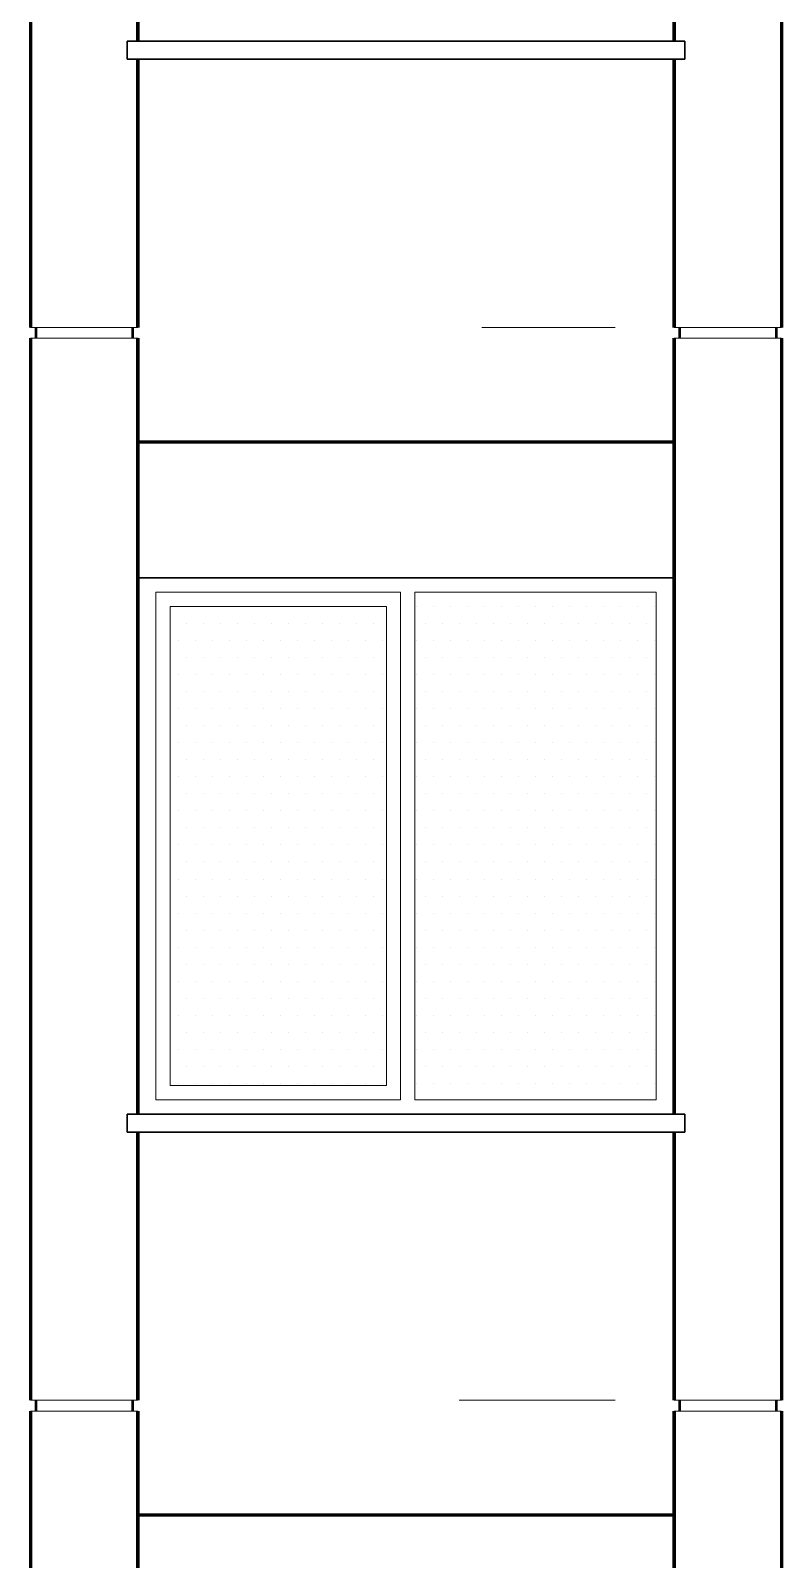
# Model space of a CAD drawing. Header units: millimetres. Extents: x 2016.56 to 2021.8, y 13721.83 to 13722.48.
# Drawn here: x 2020.6976 to 2020.7396, y 13722.096 to 13722.1815 of the extents above; entities that cross this region are included whole.
import ezdxf

# ---------------------------------------------------------------- set-up
doc = ezdxf.new("R2010")
doc.units = ezdxf.units.MM
doc.linetypes.add('ACAD_ISO07W100', pattern=[3, 0, -3])
doc.layers.get('0').update_dxf_attribs({"lineweight": 20})
for name, color, linetype, lineweight in [('0.3', 150, 'Continuous', 30), ('0.5', 200, 'Continuous', 50), ('0.8', 6, 'Continuous', 80), ('DUVAR', 4, 'Continuous', 40), ('kolon', 5, 'Continuous', 60), ('PENCERE', 3, 'Continuous', 13)]:
    doc.layers.add(name, color=color, linetype=linetype, lineweight=lineweight)

msp = doc.modelspace()

# ---------------------------------------------------------------- linework, layer by layer
for p, q in [((2020.704602, 13722.150138), (2020.718302, 13722.150138)), ((2020.704602, 13722.150138), (2020.704602, 13722.121738)), ((2020.718302, 13722.150138), (2020.718302, 13722.121738)), ((2020.719102, 13722.150138), (2020.732602, 13722.150138)), ((2020.719102, 13722.150138), (2020.719102, 13722.121738)), ((2020.732602, 13722.150138), (2020.732602, 13722.121738)), ((2020.717502, 13722.149338), (2020.705402, 13722.149338)), ((2020.705402, 13722.149338), (2020.705402, 13722.122538)), ((2020.717502, 13722.122538), (2020.717502, 13722.149338)), ((2020.705402, 13722.122538), (2020.717502, 13722.122538)), ((2020.718302, 13722.121738), (2020.704602, 13722.121738)), ((2020.732602, 13722.121738), (2020.719102, 13722.121738))]:
    msp.add_line(p, q)
at = {"layer": '0.3'}
for p, q in [((2020.734202, 13722.180938), (2020.703002, 13722.180938)), ((2020.703002, 13722.179938), (2020.703002, 13722.180938)), ((2020.734202, 13722.179938), (2020.734202, 13722.180938)), ((2020.734202, 13722.179938), (2020.703002, 13722.179938)), ((2020.703602, 13722.150938), (2020.733602, 13722.150938)), ((2020.734202, 13722.120938), (2020.703002, 13722.120938)), ((2020.703002, 13722.119938), (2020.703002, 13722.120938)), ((2020.734202, 13722.119938), (2020.734202, 13722.120938)), ((2020.734202, 13722.119938), (2020.703002, 13722.119938))]:
    msp.add_line(p, q, dxfattribs=at)
at = {"layer": '0.5'}
for p, q in [((2020.697902, 13722.164938), (2020.697902, 13722.164338)), ((2020.703302, 13722.164938), (2020.703302, 13722.164338)), ((2020.703302, 13722.164938), (2020.703302, 13722.164338)), ((2020.733902, 13722.164938), (2020.733902, 13722.164338)), ((2020.739302, 13722.164938), (2020.739302, 13722.164338)), ((2020.697902, 13722.104938), (2020.697902, 13722.104338)), ((2020.703302, 13722.104938), (2020.703302, 13722.104338)), ((2020.703302, 13722.104938), (2020.703302, 13722.104338)), ((2020.703302, 13722.104938), (2020.703302, 13722.104338)), ((2020.703302, 13722.104938), (2020.703302, 13722.104338)), ((2020.733902, 13722.104938), (2020.733902, 13722.104338)), ((2020.733902, 13722.104938), (2020.733902, 13722.104338)), ((2020.739302, 13722.104938), (2020.739302, 13722.104338))]:
    msp.add_line(p, q, dxfattribs=at)
at = {"layer": '0.8'}
for p, q in [((2020.703602, 13722.224338), (2020.703602, 13722.180938)), ((2020.733602, 13722.224338), (2020.733602, 13722.180938)), ((2020.703602, 13722.179938), (2020.703602, 13722.164938)), ((2020.733602, 13722.179938), (2020.733602, 13722.164938)), ((2020.703602, 13722.164338), (2020.703602, 13722.120938)), ((2020.733602, 13722.164338), (2020.733602, 13722.120938)), ((2020.703602, 13722.119938), (2020.703602, 13722.104938)), ((2020.733602, 13722.119938), (2020.733602, 13722.104938)), ((2020.703602, 13722.104338), (2020.703602, 13722.060938)), ((2020.733602, 13722.104338), (2020.733602, 13722.060938))]:
    msp.add_line(p, q, dxfattribs=at)
at = {"layer": 'DUVAR'}
for p, q in [((2020.705856, 13722.149329), (2020.705856, 13722.149329)), ((2020.706808, 13722.149329), (2020.706808, 13722.149329)), ((2020.707761, 13722.149329), (2020.707761, 13722.149329)), ((2020.708713, 13722.149329), (2020.708713, 13722.149329)), ((2020.709666, 13722.149329), (2020.709666, 13722.149329)), ((2020.710618, 13722.149329), (2020.710618, 13722.149329)), ((2020.711571, 13722.149329), (2020.711571, 13722.149329)), ((2020.712523, 13722.149329), (2020.712523, 13722.149329)), ((2020.713476, 13722.149329), (2020.713476, 13722.149329)), ((2020.714428, 13722.149329), (2020.714428, 13722.149329)), ((2020.715381, 13722.149329), (2020.715381, 13722.149329)), ((2020.716333, 13722.149329), (2020.716333, 13722.149329)), ((2020.717286, 13722.149329), (2020.717286, 13722.149329)), ((2020.719191, 13722.149329), (2020.719191, 13722.149329)), ((2020.720143, 13722.149329), (2020.720143, 13722.149329)), ((2020.721096, 13722.149329), (2020.721096, 13722.149329)), ((2020.722048, 13722.149329), (2020.722048, 13722.149329)), ((2020.723001, 13722.149329), (2020.723001, 13722.149329)), ((2020.723953, 13722.149329), (2020.723953, 13722.149329)), ((2020.724906, 13722.149329), (2020.724906, 13722.149329)), ((2020.725858, 13722.149329), (2020.725858, 13722.149329)), ((2020.726811, 13722.149329), (2020.726811, 13722.149329)), ((2020.727763, 13722.149329), (2020.727763, 13722.149329)), ((2020.728716, 13722.149329), (2020.728716, 13722.149329)), ((2020.729668, 13722.149329), (2020.729668, 13722.149329)), ((2020.730621, 13722.149329), (2020.730621, 13722.149329)), ((2020.731573, 13722.149329), (2020.731573, 13722.149329)), ((2020.732526, 13722.149329), (2020.732526, 13722.149329)), ((2020.706332, 13722.148377), (2020.706332, 13722.148377)), ((2020.707285, 13722.148377), (2020.707285, 13722.148377)), ((2020.708237, 13722.148377), (2020.708237, 13722.148377)), ((2020.70919, 13722.148377), (2020.70919, 13722.148377)), ((2020.710142, 13722.148377), (2020.710142, 13722.148377)), ((2020.711095, 13722.148377), (2020.711095, 13722.148377)), ((2020.712047, 13722.148377), (2020.712047, 13722.148377)), ((2020.713, 13722.148377), (2020.713, 13722.148377)), ((2020.713952, 13722.148377), (2020.713952, 13722.148377)), ((2020.714905, 13722.148377), (2020.714905, 13722.148377)), ((2020.715857, 13722.148377), (2020.715857, 13722.148377)), ((2020.71681, 13722.148377), (2020.71681, 13722.148377)), ((2020.719667, 13722.148377), (2020.719667, 13722.148377)), ((2020.72062, 13722.148377), (2020.72062, 13722.148377)), ((2020.721572, 13722.148377), (2020.721572, 13722.148377)), ((2020.722525, 13722.148377), (2020.722525, 13722.148377)), ((2020.723477, 13722.148377), (2020.723477, 13722.148377)), ((2020.72443, 13722.148377), (2020.72443, 13722.148377)), ((2020.725382, 13722.148377), (2020.725382, 13722.148377)), ((2020.726335, 13722.148377), (2020.726335, 13722.148377)), ((2020.727287, 13722.148377), (2020.727287, 13722.148377)), ((2020.72824, 13722.148377), (2020.72824, 13722.148377)), ((2020.729192, 13722.148377), (2020.729192, 13722.148377)), ((2020.730145, 13722.148377), (2020.730145, 13722.148377)), ((2020.731097, 13722.148377), (2020.731097, 13722.148377)), ((2020.73205, 13722.148377), (2020.73205, 13722.148377)), ((2020.705856, 13722.147424), (2020.705856, 13722.147424)), ((2020.706808, 13722.147424), (2020.706808, 13722.147424)), ((2020.707761, 13722.147424), (2020.707761, 13722.147424)), ((2020.708713, 13722.147424), (2020.708713, 13722.147424)), ((2020.709666, 13722.147424), (2020.709666, 13722.147424)), ((2020.710618, 13722.147424), (2020.710618, 13722.147424)), ((2020.711571, 13722.147424), (2020.711571, 13722.147424)), ((2020.712523, 13722.147424), (2020.712523, 13722.147424)), ((2020.713476, 13722.147424), (2020.713476, 13722.147424)), ((2020.714428, 13722.147424), (2020.714428, 13722.147424)), ((2020.715381, 13722.147424), (2020.715381, 13722.147424)), ((2020.716333, 13722.147424), (2020.716333, 13722.147424)), ((2020.717286, 13722.147424), (2020.717286, 13722.147424)), ((2020.719191, 13722.147424), (2020.719191, 13722.147424)), ((2020.720143, 13722.147424), (2020.720143, 13722.147424)), ((2020.721096, 13722.147424), (2020.721096, 13722.147424)), ((2020.722048, 13722.147424), (2020.722048, 13722.147424)), ((2020.723001, 13722.147424), (2020.723001, 13722.147424)), ((2020.723953, 13722.147424), (2020.723953, 13722.147424)), ((2020.724906, 13722.147424), (2020.724906, 13722.147424)), ((2020.725858, 13722.147424), (2020.725858, 13722.147424)), ((2020.726811, 13722.147424), (2020.726811, 13722.147424)), ((2020.727763, 13722.147424), (2020.727763, 13722.147424)), ((2020.728716, 13722.147424), (2020.728716, 13722.147424)), ((2020.729668, 13722.147424), (2020.729668, 13722.147424)), ((2020.730621, 13722.147424), (2020.730621, 13722.147424)), ((2020.731573, 13722.147424), (2020.731573, 13722.147424)), ((2020.732526, 13722.147424), (2020.732526, 13722.147424)), ((2020.706332, 13722.146472), (2020.706332, 13722.146472)), ((2020.707285, 13722.146472), (2020.707285, 13722.146472)), ((2020.708237, 13722.146472), (2020.708237, 13722.146472)), ((2020.70919, 13722.146472), (2020.70919, 13722.146472)), ((2020.710142, 13722.146472), (2020.710142, 13722.146472)), ((2020.711095, 13722.146472), (2020.711095, 13722.146472)), ((2020.712047, 13722.146472), (2020.712047, 13722.146472)), ((2020.713, 13722.146472), (2020.713, 13722.146472)), ((2020.713952, 13722.146472), (2020.713952, 13722.146472)), ((2020.714905, 13722.146472), (2020.714905, 13722.146472)), ((2020.715857, 13722.146472), (2020.715857, 13722.146472)), ((2020.71681, 13722.146472), (2020.71681, 13722.146472)), ((2020.719667, 13722.146472), (2020.719667, 13722.146472)), ((2020.72062, 13722.146472), (2020.72062, 13722.146472)), ((2020.721572, 13722.146472), (2020.721572, 13722.146472)), ((2020.722525, 13722.146472), (2020.722525, 13722.146472)), ((2020.723477, 13722.146472), (2020.723477, 13722.146472)), ((2020.72443, 13722.146472), (2020.72443, 13722.146472)), ((2020.725382, 13722.146472), (2020.725382, 13722.146472)), ((2020.726335, 13722.146472), (2020.726335, 13722.146472)), ((2020.727287, 13722.146472), (2020.727287, 13722.146472)), ((2020.72824, 13722.146472), (2020.72824, 13722.146472)), ((2020.729192, 13722.146472), (2020.729192, 13722.146472)), ((2020.730145, 13722.146472), (2020.730145, 13722.146472)), ((2020.731097, 13722.146472), (2020.731097, 13722.146472)), ((2020.73205, 13722.146472), (2020.73205, 13722.146472)), ((2020.705856, 13722.145519), (2020.705856, 13722.145519)), ((2020.706808, 13722.145519), (2020.706808, 13722.145519)), ((2020.707761, 13722.145519), (2020.707761, 13722.145519)), ((2020.708713, 13722.145519), (2020.708713, 13722.145519)), ((2020.709666, 13722.145519), (2020.709666, 13722.145519)), ((2020.710618, 13722.145519), (2020.710618, 13722.145519)), ((2020.711571, 13722.145519), (2020.711571, 13722.145519)), ((2020.712523, 13722.145519), (2020.712523, 13722.145519)), ((2020.713476, 13722.145519), (2020.713476, 13722.145519)), ((2020.714428, 13722.145519), (2020.714428, 13722.145519)), ((2020.715381, 13722.145519), (2020.715381, 13722.145519)), ((2020.716333, 13722.145519), (2020.716333, 13722.145519)), ((2020.717286, 13722.145519), (2020.717286, 13722.145519)), ((2020.719191, 13722.145519), (2020.719191, 13722.145519)), ((2020.720143, 13722.145519), (2020.720143, 13722.145519)), ((2020.721096, 13722.145519), (2020.721096, 13722.145519)), ((2020.722048, 13722.145519), (2020.722048, 13722.145519)), ((2020.723001, 13722.145519), (2020.723001, 13722.145519)), ((2020.723953, 13722.145519), (2020.723953, 13722.145519)), ((2020.724906, 13722.145519), (2020.724906, 13722.145519)), ((2020.725858, 13722.145519), (2020.725858, 13722.145519)), ((2020.726811, 13722.145519), (2020.726811, 13722.145519)), ((2020.727763, 13722.145519), (2020.727763, 13722.145519)), ((2020.728716, 13722.145519), (2020.728716, 13722.145519)), ((2020.729668, 13722.145519), (2020.729668, 13722.145519)), ((2020.730621, 13722.145519), (2020.730621, 13722.145519)), ((2020.731573, 13722.145519), (2020.731573, 13722.145519)), ((2020.732526, 13722.145519), (2020.732526, 13722.145519)), ((2020.706332, 13722.144567), (2020.706332, 13722.144567)), ((2020.707285, 13722.144567), (2020.707285, 13722.144567)), ((2020.708237, 13722.144567), (2020.708237, 13722.144567)), ((2020.70919, 13722.144567), (2020.70919, 13722.144567)), ((2020.710142, 13722.144567), (2020.710142, 13722.144567)), ((2020.711095, 13722.144567), (2020.711095, 13722.144567)), ((2020.712047, 13722.144567), (2020.712047, 13722.144567)), ((2020.713, 13722.144567), (2020.713, 13722.144567)), ((2020.713952, 13722.144567), (2020.713952, 13722.144567)), ((2020.714905, 13722.144567), (2020.714905, 13722.144567)), ((2020.715857, 13722.144567), (2020.715857, 13722.144567)), ((2020.71681, 13722.144567), (2020.71681, 13722.144567)), ((2020.719667, 13722.144567), (2020.719667, 13722.144567)), ((2020.72062, 13722.144567), (2020.72062, 13722.144567)), ((2020.721572, 13722.144567), (2020.721572, 13722.144567)), ((2020.722525, 13722.144567), (2020.722525, 13722.144567)), ((2020.723477, 13722.144567), (2020.723477, 13722.144567)), ((2020.72443, 13722.144567), (2020.72443, 13722.144567)), ((2020.725382, 13722.144567), (2020.725382, 13722.144567)), ((2020.726335, 13722.144567), (2020.726335, 13722.144567)), ((2020.727287, 13722.144567), (2020.727287, 13722.144567)), ((2020.72824, 13722.144567), (2020.72824, 13722.144567)), ((2020.729192, 13722.144567), (2020.729192, 13722.144567)), ((2020.730145, 13722.144567), (2020.730145, 13722.144567)), ((2020.731097, 13722.144567), (2020.731097, 13722.144567)), ((2020.73205, 13722.144567), (2020.73205, 13722.144567)), ((2020.705856, 13722.143614), (2020.705856, 13722.143614)), ((2020.706808, 13722.143614), (2020.706808, 13722.143614)), ((2020.707761, 13722.143614), (2020.707761, 13722.143614)), ((2020.708713, 13722.143614), (2020.708713, 13722.143614)), ((2020.709666, 13722.143614), (2020.709666, 13722.143614)), ((2020.710618, 13722.143614), (2020.710618, 13722.143614)), ((2020.711571, 13722.143614), (2020.711571, 13722.143614)), ((2020.712523, 13722.143614), (2020.712523, 13722.143614)), ((2020.713476, 13722.143614), (2020.713476, 13722.143614)), ((2020.714428, 13722.143614), (2020.714428, 13722.143614)), ((2020.715381, 13722.143614), (2020.715381, 13722.143614)), ((2020.716333, 13722.143614), (2020.716333, 13722.143614)), ((2020.717286, 13722.143614), (2020.717286, 13722.143614)), ((2020.719191, 13722.143614), (2020.719191, 13722.143614)), ((2020.720143, 13722.143614), (2020.720143, 13722.143614)), ((2020.721096, 13722.143614), (2020.721096, 13722.143614)), ((2020.722048, 13722.143614), (2020.722048, 13722.143614)), ((2020.723001, 13722.143614), (2020.723001, 13722.143614)), ((2020.723953, 13722.143614), (2020.723953, 13722.143614)), ((2020.724906, 13722.143614), (2020.724906, 13722.143614)), ((2020.725858, 13722.143614), (2020.725858, 13722.143614)), ((2020.726811, 13722.143614), (2020.726811, 13722.143614)), ((2020.727763, 13722.143614), (2020.727763, 13722.143614)), ((2020.728716, 13722.143614), (2020.728716, 13722.143614)), ((2020.729668, 13722.143614), (2020.729668, 13722.143614)), ((2020.730621, 13722.143614), (2020.730621, 13722.143614)), ((2020.731573, 13722.143614), (2020.731573, 13722.143614)), ((2020.732526, 13722.143614), (2020.732526, 13722.143614)), ((2020.706332, 13722.142662), (2020.706332, 13722.142662)), ((2020.707285, 13722.142662), (2020.707285, 13722.142662)), ((2020.708237, 13722.142662), (2020.708237, 13722.142662)), ((2020.70919, 13722.142662), (2020.70919, 13722.142662)), ((2020.710142, 13722.142662), (2020.710142, 13722.142662)), ((2020.711095, 13722.142662), (2020.711095, 13722.142662)), ((2020.712047, 13722.142662), (2020.712047, 13722.142662)), ((2020.713, 13722.142662), (2020.713, 13722.142662)), ((2020.713952, 13722.142662), (2020.713952, 13722.142662)), ((2020.714905, 13722.142662), (2020.714905, 13722.142662)), ((2020.715857, 13722.142662), (2020.715857, 13722.142662)), ((2020.71681, 13722.142662), (2020.71681, 13722.142662)), ((2020.719667, 13722.142662), (2020.719667, 13722.142662)), ((2020.72062, 13722.142662), (2020.72062, 13722.142662)), ((2020.721572, 13722.142662), (2020.721572, 13722.142662)), ((2020.722525, 13722.142662), (2020.722525, 13722.142662)), ((2020.723477, 13722.142662), (2020.723477, 13722.142662)), ((2020.72443, 13722.142662), (2020.72443, 13722.142662)), ((2020.725382, 13722.142662), (2020.725382, 13722.142662)), ((2020.726335, 13722.142662), (2020.726335, 13722.142662)), ((2020.727287, 13722.142662), (2020.727287, 13722.142662)), ((2020.72824, 13722.142662), (2020.72824, 13722.142662)), ((2020.729192, 13722.142662), (2020.729192, 13722.142662)), ((2020.730145, 13722.142662), (2020.730145, 13722.142662)), ((2020.731097, 13722.142662), (2020.731097, 13722.142662)), ((2020.73205, 13722.142662), (2020.73205, 13722.142662)), ((2020.705856, 13722.141709), (2020.705856, 13722.141709)), ((2020.706808, 13722.141709), (2020.706808, 13722.141709)), ((2020.707761, 13722.141709), (2020.707761, 13722.141709)), ((2020.708713, 13722.141709), (2020.708713, 13722.141709)), ((2020.709666, 13722.141709), (2020.709666, 13722.141709)), ((2020.710618, 13722.141709), (2020.710618, 13722.141709)), ((2020.711571, 13722.141709), (2020.711571, 13722.141709)), ((2020.712523, 13722.141709), (2020.712523, 13722.141709)), ((2020.713476, 13722.141709), (2020.713476, 13722.141709)), ((2020.714428, 13722.141709), (2020.714428, 13722.141709)), ((2020.715381, 13722.141709), (2020.715381, 13722.141709)), ((2020.716333, 13722.141709), (2020.716333, 13722.141709)), ((2020.717286, 13722.141709), (2020.717286, 13722.141709)), ((2020.719191, 13722.141709), (2020.719191, 13722.141709)), ((2020.720143, 13722.141709), (2020.720143, 13722.141709)), ((2020.721096, 13722.141709), (2020.721096, 13722.141709)), ((2020.722048, 13722.141709), (2020.722048, 13722.141709)), ((2020.723001, 13722.141709), (2020.723001, 13722.141709)), ((2020.723953, 13722.141709), (2020.723953, 13722.141709)), ((2020.724906, 13722.141709), (2020.724906, 13722.141709)), ((2020.725858, 13722.141709), (2020.725858, 13722.141709)), ((2020.726811, 13722.141709), (2020.726811, 13722.141709)), ((2020.727763, 13722.141709), (2020.727763, 13722.141709)), ((2020.728716, 13722.141709), (2020.728716, 13722.141709)), ((2020.729668, 13722.141709), (2020.729668, 13722.141709)), ((2020.730621, 13722.141709), (2020.730621, 13722.141709)), ((2020.731573, 13722.141709), (2020.731573, 13722.141709)), ((2020.732526, 13722.141709), (2020.732526, 13722.141709)), ((2020.706332, 13722.140757), (2020.706332, 13722.140757)), ((2020.707285, 13722.140757), (2020.707285, 13722.140757)), ((2020.708237, 13722.140757), (2020.708237, 13722.140757)), ((2020.70919, 13722.140757), (2020.70919, 13722.140757)), ((2020.710142, 13722.140757), (2020.710142, 13722.140757)), ((2020.711095, 13722.140757), (2020.711095, 13722.140757)), ((2020.712047, 13722.140757), (2020.712047, 13722.140757)), ((2020.713, 13722.140757), (2020.713, 13722.140757)), ((2020.713952, 13722.140757), (2020.713952, 13722.140757)), ((2020.714905, 13722.140757), (2020.714905, 13722.140757)), ((2020.715857, 13722.140757), (2020.715857, 13722.140757)), ((2020.71681, 13722.140757), (2020.71681, 13722.140757)), ((2020.719667, 13722.140757), (2020.719667, 13722.140757)), ((2020.72062, 13722.140757), (2020.72062, 13722.140757)), ((2020.721572, 13722.140757), (2020.721572, 13722.140757)), ((2020.722525, 13722.140757), (2020.722525, 13722.140757)), ((2020.723477, 13722.140757), (2020.723477, 13722.140757)), ((2020.72443, 13722.140757), (2020.72443, 13722.140757)), ((2020.725382, 13722.140757), (2020.725382, 13722.140757)), ((2020.726335, 13722.140757), (2020.726335, 13722.140757)), ((2020.727287, 13722.140757), (2020.727287, 13722.140757)), ((2020.72824, 13722.140757), (2020.72824, 13722.140757)), ((2020.729192, 13722.140757), (2020.729192, 13722.140757)), ((2020.730145, 13722.140757), (2020.730145, 13722.140757)), ((2020.731097, 13722.140757), (2020.731097, 13722.140757)), ((2020.73205, 13722.140757), (2020.73205, 13722.140757)), ((2020.705856, 13722.139804), (2020.705856, 13722.139804)), ((2020.706808, 13722.139804), (2020.706808, 13722.139804)), ((2020.707761, 13722.139804), (2020.707761, 13722.139804)), ((2020.708713, 13722.139804), (2020.708713, 13722.139804)), ((2020.709666, 13722.139804), (2020.709666, 13722.139804)), ((2020.710618, 13722.139804), (2020.710618, 13722.139804)), ((2020.711571, 13722.139804), (2020.711571, 13722.139804)), ((2020.712523, 13722.139804), (2020.712523, 13722.139804)), ((2020.713476, 13722.139804), (2020.713476, 13722.139804)), ((2020.714428, 13722.139804), (2020.714428, 13722.139804)), ((2020.715381, 13722.139804), (2020.715381, 13722.139804)), ((2020.716333, 13722.139804), (2020.716333, 13722.139804)), ((2020.717286, 13722.139804), (2020.717286, 13722.139804)), ((2020.719191, 13722.139804), (2020.719191, 13722.139804)), ((2020.720143, 13722.139804), (2020.720143, 13722.139804)), ((2020.721096, 13722.139804), (2020.721096, 13722.139804)), ((2020.722048, 13722.139804), (2020.722048, 13722.139804)), ((2020.723001, 13722.139804), (2020.723001, 13722.139804)), ((2020.723953, 13722.139804), (2020.723953, 13722.139804)), ((2020.724906, 13722.139804), (2020.724906, 13722.139804)), ((2020.725858, 13722.139804), (2020.725858, 13722.139804)), ((2020.726811, 13722.139804), (2020.726811, 13722.139804)), ((2020.727763, 13722.139804), (2020.727763, 13722.139804)), ((2020.728716, 13722.139804), (2020.728716, 13722.139804)), ((2020.729668, 13722.139804), (2020.729668, 13722.139804)), ((2020.730621, 13722.139804), (2020.730621, 13722.139804)), ((2020.731573, 13722.139804), (2020.731573, 13722.139804)), ((2020.732526, 13722.139804), (2020.732526, 13722.139804)), ((2020.706332, 13722.138852), (2020.706332, 13722.138852)), ((2020.707285, 13722.138852), (2020.707285, 13722.138852)), ((2020.708237, 13722.138852), (2020.708237, 13722.138852)), ((2020.70919, 13722.138852), (2020.70919, 13722.138852)), ((2020.710142, 13722.138852), (2020.710142, 13722.138852)), ((2020.711095, 13722.138852), (2020.711095, 13722.138852)), ((2020.712047, 13722.138852), (2020.712047, 13722.138852)), ((2020.713, 13722.138852), (2020.713, 13722.138852)), ((2020.713952, 13722.138852), (2020.713952, 13722.138852)), ((2020.714905, 13722.138852), (2020.714905, 13722.138852)), ((2020.715857, 13722.138852), (2020.715857, 13722.138852)), ((2020.71681, 13722.138852), (2020.71681, 13722.138852)), ((2020.719667, 13722.138852), (2020.719667, 13722.138852)), ((2020.72062, 13722.138852), (2020.72062, 13722.138852)), ((2020.721572, 13722.138852), (2020.721572, 13722.138852)), ((2020.722525, 13722.138852), (2020.722525, 13722.138852)), ((2020.723477, 13722.138852), (2020.723477, 13722.138852)), ((2020.72443, 13722.138852), (2020.72443, 13722.138852)), ((2020.725382, 13722.138852), (2020.725382, 13722.138852)), ((2020.726335, 13722.138852), (2020.726335, 13722.138852)), ((2020.727287, 13722.138852), (2020.727287, 13722.138852)), ((2020.72824, 13722.138852), (2020.72824, 13722.138852)), ((2020.729192, 13722.138852), (2020.729192, 13722.138852)), ((2020.730145, 13722.138852), (2020.730145, 13722.138852)), ((2020.731097, 13722.138852), (2020.731097, 13722.138852)), ((2020.73205, 13722.138852), (2020.73205, 13722.138852)), ((2020.705856, 13722.137899), (2020.705856, 13722.137899)), ((2020.706808, 13722.137899), (2020.706808, 13722.137899)), ((2020.707761, 13722.137899), (2020.707761, 13722.137899)), ((2020.708713, 13722.137899), (2020.708713, 13722.137899)), ((2020.709666, 13722.137899), (2020.709666, 13722.137899)), ((2020.710618, 13722.137899), (2020.710618, 13722.137899)), ((2020.711571, 13722.137899), (2020.711571, 13722.137899)), ((2020.712523, 13722.137899), (2020.712523, 13722.137899)), ((2020.713476, 13722.137899), (2020.713476, 13722.137899)), ((2020.714428, 13722.137899), (2020.714428, 13722.137899)), ((2020.715381, 13722.137899), (2020.715381, 13722.137899)), ((2020.716333, 13722.137899), (2020.716333, 13722.137899)), ((2020.717286, 13722.137899), (2020.717286, 13722.137899)), ((2020.719191, 13722.137899), (2020.719191, 13722.137899)), ((2020.720143, 13722.137899), (2020.720143, 13722.137899)), ((2020.721096, 13722.137899), (2020.721096, 13722.137899)), ((2020.722048, 13722.137899), (2020.722048, 13722.137899)), ((2020.723001, 13722.137899), (2020.723001, 13722.137899)), ((2020.723953, 13722.137899), (2020.723953, 13722.137899)), ((2020.724906, 13722.137899), (2020.724906, 13722.137899)), ((2020.725858, 13722.137899), (2020.725858, 13722.137899)), ((2020.726811, 13722.137899), (2020.726811, 13722.137899)), ((2020.727763, 13722.137899), (2020.727763, 13722.137899)), ((2020.728716, 13722.137899), (2020.728716, 13722.137899)), ((2020.729668, 13722.137899), (2020.729668, 13722.137899)), ((2020.730621, 13722.137899), (2020.730621, 13722.137899)), ((2020.731573, 13722.137899), (2020.731573, 13722.137899)), ((2020.732526, 13722.137899), (2020.732526, 13722.137899)), ((2020.706332, 13722.136947), (2020.706332, 13722.136947)), ((2020.707285, 13722.136947), (2020.707285, 13722.136947)), ((2020.708237, 13722.136947), (2020.708237, 13722.136947)), ((2020.70919, 13722.136947), (2020.70919, 13722.136947)), ((2020.710142, 13722.136947), (2020.710142, 13722.136947)), ((2020.711095, 13722.136947), (2020.711095, 13722.136947)), ((2020.712047, 13722.136947), (2020.712047, 13722.136947)), ((2020.713, 13722.136947), (2020.713, 13722.136947)), ((2020.713952, 13722.136947), (2020.713952, 13722.136947)), ((2020.714905, 13722.136947), (2020.714905, 13722.136947)), ((2020.715857, 13722.136947), (2020.715857, 13722.136947)), ((2020.71681, 13722.136947), (2020.71681, 13722.136947)), ((2020.719667, 13722.136947), (2020.719667, 13722.136947)), ((2020.72062, 13722.136947), (2020.72062, 13722.136947)), ((2020.721572, 13722.136947), (2020.721572, 13722.136947)), ((2020.722525, 13722.136947), (2020.722525, 13722.136947)), ((2020.723477, 13722.136947), (2020.723477, 13722.136947)), ((2020.72443, 13722.136947), (2020.72443, 13722.136947)), ((2020.725382, 13722.136947), (2020.725382, 13722.136947)), ((2020.726335, 13722.136947), (2020.726335, 13722.136947)), ((2020.727287, 13722.136947), (2020.727287, 13722.136947)), ((2020.72824, 13722.136947), (2020.72824, 13722.136947)), ((2020.729192, 13722.136947), (2020.729192, 13722.136947)), ((2020.730145, 13722.136947), (2020.730145, 13722.136947)), ((2020.731097, 13722.136947), (2020.731097, 13722.136947)), ((2020.73205, 13722.136947), (2020.73205, 13722.136947)), ((2020.705856, 13722.135994), (2020.705856, 13722.135994)), ((2020.706808, 13722.135994), (2020.706808, 13722.135994)), ((2020.707761, 13722.135994), (2020.707761, 13722.135994)), ((2020.708713, 13722.135994), (2020.708713, 13722.135994)), ((2020.709666, 13722.135994), (2020.709666, 13722.135994)), ((2020.710618, 13722.135994), (2020.710618, 13722.135994)), ((2020.711571, 13722.135994), (2020.711571, 13722.135994)), ((2020.712523, 13722.135994), (2020.712523, 13722.135994)), ((2020.713476, 13722.135994), (2020.713476, 13722.135994)), ((2020.714428, 13722.135994), (2020.714428, 13722.135994)), ((2020.715381, 13722.135994), (2020.715381, 13722.135994)), ((2020.716333, 13722.135994), (2020.716333, 13722.135994)), ((2020.717286, 13722.135994), (2020.717286, 13722.135994)), ((2020.719191, 13722.135994), (2020.719191, 13722.135994)), ((2020.720143, 13722.135994), (2020.720143, 13722.135994)), ((2020.721096, 13722.135994), (2020.721096, 13722.135994)), ((2020.722048, 13722.135994), (2020.722048, 13722.135994)), ((2020.723001, 13722.135994), (2020.723001, 13722.135994)), ((2020.723953, 13722.135994), (2020.723953, 13722.135994)), ((2020.724906, 13722.135994), (2020.724906, 13722.135994)), ((2020.725858, 13722.135994), (2020.725858, 13722.135994)), ((2020.726811, 13722.135994), (2020.726811, 13722.135994)), ((2020.727763, 13722.135994), (2020.727763, 13722.135994)), ((2020.728716, 13722.135994), (2020.728716, 13722.135994)), ((2020.729668, 13722.135994), (2020.729668, 13722.135994)), ((2020.730621, 13722.135994), (2020.730621, 13722.135994)), ((2020.731573, 13722.135994), (2020.731573, 13722.135994)), ((2020.732526, 13722.135994), (2020.732526, 13722.135994)), ((2020.706332, 13722.135042), (2020.706332, 13722.135042)), ((2020.707285, 13722.135042), (2020.707285, 13722.135042)), ((2020.708237, 13722.135042), (2020.708237, 13722.135042)), ((2020.70919, 13722.135042), (2020.70919, 13722.135042)), ((2020.710142, 13722.135042), (2020.710142, 13722.135042)), ((2020.711095, 13722.135042), (2020.711095, 13722.135042)), ((2020.712047, 13722.135042), (2020.712047, 13722.135042)), ((2020.713, 13722.135042), (2020.713, 13722.135042)), ((2020.713952, 13722.135042), (2020.713952, 13722.135042)), ((2020.714905, 13722.135042), (2020.714905, 13722.135042)), ((2020.715857, 13722.135042), (2020.715857, 13722.135042)), ((2020.71681, 13722.135042), (2020.71681, 13722.135042)), ((2020.719667, 13722.135042), (2020.719667, 13722.135042)), ((2020.72062, 13722.135042), (2020.72062, 13722.135042)), ((2020.721572, 13722.135042), (2020.721572, 13722.135042)), ((2020.722525, 13722.135042), (2020.722525, 13722.135042)), ((2020.723477, 13722.135042), (2020.723477, 13722.135042)), ((2020.72443, 13722.135042), (2020.72443, 13722.135042)), ((2020.725382, 13722.135042), (2020.725382, 13722.135042)), ((2020.726335, 13722.135042), (2020.726335, 13722.135042)), ((2020.727287, 13722.135042), (2020.727287, 13722.135042)), ((2020.72824, 13722.135042), (2020.72824, 13722.135042)), ((2020.729192, 13722.135042), (2020.729192, 13722.135042)), ((2020.730145, 13722.135042), (2020.730145, 13722.135042)), ((2020.731097, 13722.135042), (2020.731097, 13722.135042)), ((2020.73205, 13722.135042), (2020.73205, 13722.135042)), ((2020.705856, 13722.134089), (2020.705856, 13722.134089)), ((2020.706808, 13722.134089), (2020.706808, 13722.134089)), ((2020.707761, 13722.134089), (2020.707761, 13722.134089)), ((2020.708713, 13722.134089), (2020.708713, 13722.134089)), ((2020.709666, 13722.134089), (2020.709666, 13722.134089)), ((2020.710618, 13722.134089), (2020.710618, 13722.134089)), ((2020.711571, 13722.134089), (2020.711571, 13722.134089)), ((2020.712523, 13722.134089), (2020.712523, 13722.134089)), ((2020.713476, 13722.134089), (2020.713476, 13722.134089)), ((2020.714428, 13722.134089), (2020.714428, 13722.134089)), ((2020.715381, 13722.134089), (2020.715381, 13722.134089)), ((2020.716333, 13722.134089), (2020.716333, 13722.134089)), ((2020.717286, 13722.134089), (2020.717286, 13722.134089)), ((2020.719191, 13722.134089), (2020.719191, 13722.134089)), ((2020.720143, 13722.134089), (2020.720143, 13722.134089)), ((2020.721096, 13722.134089), (2020.721096, 13722.134089)), ((2020.722048, 13722.134089), (2020.722048, 13722.134089)), ((2020.723001, 13722.134089), (2020.723001, 13722.134089)), ((2020.723953, 13722.134089), (2020.723953, 13722.134089)), ((2020.724906, 13722.134089), (2020.724906, 13722.134089)), ((2020.725858, 13722.134089), (2020.725858, 13722.134089)), ((2020.726811, 13722.134089), (2020.726811, 13722.134089)), ((2020.727763, 13722.134089), (2020.727763, 13722.134089)), ((2020.728716, 13722.134089), (2020.728716, 13722.134089)), ((2020.729668, 13722.134089), (2020.729668, 13722.134089)), ((2020.730621, 13722.134089), (2020.730621, 13722.134089)), ((2020.731573, 13722.134089), (2020.731573, 13722.134089)), ((2020.732526, 13722.134089), (2020.732526, 13722.134089)), ((2020.706332, 13722.133137), (2020.706332, 13722.133137)), ((2020.707285, 13722.133137), (2020.707285, 13722.133137)), ((2020.708237, 13722.133137), (2020.708237, 13722.133137)), ((2020.70919, 13722.133137), (2020.70919, 13722.133137)), ((2020.710142, 13722.133137), (2020.710142, 13722.133137)), ((2020.711095, 13722.133137), (2020.711095, 13722.133137)), ((2020.712047, 13722.133137), (2020.712047, 13722.133137)), ((2020.713, 13722.133137), (2020.713, 13722.133137)), ((2020.713952, 13722.133137), (2020.713952, 13722.133137)), ((2020.714905, 13722.133137), (2020.714905, 13722.133137)), ((2020.715857, 13722.133137), (2020.715857, 13722.133137)), ((2020.71681, 13722.133137), (2020.71681, 13722.133137)), ((2020.719667, 13722.133137), (2020.719667, 13722.133137)), ((2020.72062, 13722.133137), (2020.72062, 13722.133137)), ((2020.721572, 13722.133137), (2020.721572, 13722.133137)), ((2020.722525, 13722.133137), (2020.722525, 13722.133137)), ((2020.723477, 13722.133137), (2020.723477, 13722.133137)), ((2020.72443, 13722.133137), (2020.72443, 13722.133137)), ((2020.725382, 13722.133137), (2020.725382, 13722.133137)), ((2020.726335, 13722.133137), (2020.726335, 13722.133137)), ((2020.727287, 13722.133137), (2020.727287, 13722.133137)), ((2020.72824, 13722.133137), (2020.72824, 13722.133137)), ((2020.729192, 13722.133137), (2020.729192, 13722.133137)), ((2020.730145, 13722.133137), (2020.730145, 13722.133137)), ((2020.731097, 13722.133137), (2020.731097, 13722.133137)), ((2020.73205, 13722.133137), (2020.73205, 13722.133137)), ((2020.705856, 13722.132184), (2020.705856, 13722.132184)), ((2020.706808, 13722.132184), (2020.706808, 13722.132184)), ((2020.707761, 13722.132184), (2020.707761, 13722.132184)), ((2020.708713, 13722.132184), (2020.708713, 13722.132184)), ((2020.709666, 13722.132184), (2020.709666, 13722.132184)), ((2020.710618, 13722.132184), (2020.710618, 13722.132184)), ((2020.711571, 13722.132184), (2020.711571, 13722.132184)), ((2020.712523, 13722.132184), (2020.712523, 13722.132184)), ((2020.713476, 13722.132184), (2020.713476, 13722.132184)), ((2020.714428, 13722.132184), (2020.714428, 13722.132184)), ((2020.715381, 13722.132184), (2020.715381, 13722.132184)), ((2020.716333, 13722.132184), (2020.716333, 13722.132184)), ((2020.717286, 13722.132184), (2020.717286, 13722.132184)), ((2020.719191, 13722.132184), (2020.719191, 13722.132184)), ((2020.720143, 13722.132184), (2020.720143, 13722.132184)), ((2020.721096, 13722.132184), (2020.721096, 13722.132184)), ((2020.722048, 13722.132184), (2020.722048, 13722.132184)), ((2020.723001, 13722.132184), (2020.723001, 13722.132184)), ((2020.723953, 13722.132184), (2020.723953, 13722.132184)), ((2020.724906, 13722.132184), (2020.724906, 13722.132184)), ((2020.725858, 13722.132184), (2020.725858, 13722.132184)), ((2020.726811, 13722.132184), (2020.726811, 13722.132184)), ((2020.727763, 13722.132184), (2020.727763, 13722.132184)), ((2020.728716, 13722.132184), (2020.728716, 13722.132184)), ((2020.729668, 13722.132184), (2020.729668, 13722.132184)), ((2020.730621, 13722.132184), (2020.730621, 13722.132184)), ((2020.731573, 13722.132184), (2020.731573, 13722.132184)), ((2020.732526, 13722.132184), (2020.732526, 13722.132184)), ((2020.706332, 13722.131232), (2020.706332, 13722.131232)), ((2020.707285, 13722.131232), (2020.707285, 13722.131232)), ((2020.708237, 13722.131232), (2020.708237, 13722.131232)), ((2020.70919, 13722.131232), (2020.70919, 13722.131232)), ((2020.710142, 13722.131232), (2020.710142, 13722.131232)), ((2020.711095, 13722.131232), (2020.711095, 13722.131232)), ((2020.712047, 13722.131232), (2020.712047, 13722.131232)), ((2020.713, 13722.131232), (2020.713, 13722.131232)), ((2020.713952, 13722.131232), (2020.713952, 13722.131232)), ((2020.714905, 13722.131232), (2020.714905, 13722.131232)), ((2020.715857, 13722.131232), (2020.715857, 13722.131232)), ((2020.71681, 13722.131232), (2020.71681, 13722.131232)), ((2020.719667, 13722.131232), (2020.719667, 13722.131232)), ((2020.72062, 13722.131232), (2020.72062, 13722.131232)), ((2020.721572, 13722.131232), (2020.721572, 13722.131232)), ((2020.722525, 13722.131232), (2020.722525, 13722.131232)), ((2020.723477, 13722.131232), (2020.723477, 13722.131232)), ((2020.72443, 13722.131232), (2020.72443, 13722.131232)), ((2020.725382, 13722.131232), (2020.725382, 13722.131232)), ((2020.726335, 13722.131232), (2020.726335, 13722.131232)), ((2020.727287, 13722.131232), (2020.727287, 13722.131232)), ((2020.72824, 13722.131232), (2020.72824, 13722.131232)), ((2020.729192, 13722.131232), (2020.729192, 13722.131232)), ((2020.730145, 13722.131232), (2020.730145, 13722.131232)), ((2020.731097, 13722.131232), (2020.731097, 13722.131232)), ((2020.73205, 13722.131232), (2020.73205, 13722.131232)), ((2020.705856, 13722.130279), (2020.705856, 13722.130279)), ((2020.706808, 13722.130279), (2020.706808, 13722.130279)), ((2020.707761, 13722.130279), (2020.707761, 13722.130279)), ((2020.708713, 13722.130279), (2020.708713, 13722.130279)), ((2020.709666, 13722.130279), (2020.709666, 13722.130279)), ((2020.710618, 13722.130279), (2020.710618, 13722.130279)), ((2020.711571, 13722.130279), (2020.711571, 13722.130279)), ((2020.712523, 13722.130279), (2020.712523, 13722.130279)), ((2020.713476, 13722.130279), (2020.713476, 13722.130279)), ((2020.714428, 13722.130279), (2020.714428, 13722.130279)), ((2020.715381, 13722.130279), (2020.715381, 13722.130279)), ((2020.716333, 13722.130279), (2020.716333, 13722.130279)), ((2020.717286, 13722.130279), (2020.717286, 13722.130279)), ((2020.719191, 13722.130279), (2020.719191, 13722.130279)), ((2020.720143, 13722.130279), (2020.720143, 13722.130279)), ((2020.721096, 13722.130279), (2020.721096, 13722.130279)), ((2020.722048, 13722.130279), (2020.722048, 13722.130279)), ((2020.723001, 13722.130279), (2020.723001, 13722.130279)), ((2020.723953, 13722.130279), (2020.723953, 13722.130279)), ((2020.724906, 13722.130279), (2020.724906, 13722.130279)), ((2020.725858, 13722.130279), (2020.725858, 13722.130279)), ((2020.726811, 13722.130279), (2020.726811, 13722.130279)), ((2020.727763, 13722.130279), (2020.727763, 13722.130279)), ((2020.728716, 13722.130279), (2020.728716, 13722.130279)), ((2020.729668, 13722.130279), (2020.729668, 13722.130279)), ((2020.730621, 13722.130279), (2020.730621, 13722.130279)), ((2020.731573, 13722.130279), (2020.731573, 13722.130279)), ((2020.732526, 13722.130279), (2020.732526, 13722.130279)), ((2020.706332, 13722.129327), (2020.706332, 13722.129327)), ((2020.707285, 13722.129327), (2020.707285, 13722.129327)), ((2020.708237, 13722.129327), (2020.708237, 13722.129327)), ((2020.70919, 13722.129327), (2020.70919, 13722.129327)), ((2020.710142, 13722.129327), (2020.710142, 13722.129327)), ((2020.711095, 13722.129327), (2020.711095, 13722.129327)), ((2020.712047, 13722.129327), (2020.712047, 13722.129327)), ((2020.713, 13722.129327), (2020.713, 13722.129327)), ((2020.713952, 13722.129327), (2020.713952, 13722.129327)), ((2020.714905, 13722.129327), (2020.714905, 13722.129327)), ((2020.715857, 13722.129327), (2020.715857, 13722.129327)), ((2020.71681, 13722.129327), (2020.71681, 13722.129327)), ((2020.719667, 13722.129327), (2020.719667, 13722.129327)), ((2020.72062, 13722.129327), (2020.72062, 13722.129327)), ((2020.721572, 13722.129327), (2020.721572, 13722.129327)), ((2020.722525, 13722.129327), (2020.722525, 13722.129327)), ((2020.723477, 13722.129327), (2020.723477, 13722.129327)), ((2020.72443, 13722.129327), (2020.72443, 13722.129327)), ((2020.725382, 13722.129327), (2020.725382, 13722.129327)), ((2020.726335, 13722.129327), (2020.726335, 13722.129327)), ((2020.727287, 13722.129327), (2020.727287, 13722.129327)), ((2020.72824, 13722.129327), (2020.72824, 13722.129327)), ((2020.729192, 13722.129327), (2020.729192, 13722.129327)), ((2020.730145, 13722.129327), (2020.730145, 13722.129327)), ((2020.731097, 13722.129327), (2020.731097, 13722.129327)), ((2020.73205, 13722.129327), (2020.73205, 13722.129327)), ((2020.705856, 13722.128374), (2020.705856, 13722.128374)), ((2020.706808, 13722.128374), (2020.706808, 13722.128374)), ((2020.707761, 13722.128374), (2020.707761, 13722.128374)), ((2020.708713, 13722.128374), (2020.708713, 13722.128374)), ((2020.709666, 13722.128374), (2020.709666, 13722.128374)), ((2020.710618, 13722.128374), (2020.710618, 13722.128374)), ((2020.711571, 13722.128374), (2020.711571, 13722.128374)), ((2020.712523, 13722.128374), (2020.712523, 13722.128374)), ((2020.713476, 13722.128374), (2020.713476, 13722.128374)), ((2020.714428, 13722.128374), (2020.714428, 13722.128374)), ((2020.715381, 13722.128374), (2020.715381, 13722.128374)), ((2020.716333, 13722.128374), (2020.716333, 13722.128374)), ((2020.717286, 13722.128374), (2020.717286, 13722.128374)), ((2020.719191, 13722.128374), (2020.719191, 13722.128374)), ((2020.720143, 13722.128374), (2020.720143, 13722.128374)), ((2020.721096, 13722.128374), (2020.721096, 13722.128374)), ((2020.722048, 13722.128374), (2020.722048, 13722.128374)), ((2020.723001, 13722.128374), (2020.723001, 13722.128374)), ((2020.723953, 13722.128374), (2020.723953, 13722.128374)), ((2020.724906, 13722.128374), (2020.724906, 13722.128374)), ((2020.725858, 13722.128374), (2020.725858, 13722.128374)), ((2020.726811, 13722.128374), (2020.726811, 13722.128374)), ((2020.727763, 13722.128374), (2020.727763, 13722.128374)), ((2020.728716, 13722.128374), (2020.728716, 13722.128374)), ((2020.729668, 13722.128374), (2020.729668, 13722.128374)), ((2020.730621, 13722.128374), (2020.730621, 13722.128374)), ((2020.731573, 13722.128374), (2020.731573, 13722.128374)), ((2020.732526, 13722.128374), (2020.732526, 13722.128374)), ((2020.706332, 13722.127422), (2020.706332, 13722.127422)), ((2020.707285, 13722.127422), (2020.707285, 13722.127422)), ((2020.708237, 13722.127422), (2020.708237, 13722.127422)), ((2020.70919, 13722.127422), (2020.70919, 13722.127422)), ((2020.710142, 13722.127422), (2020.710142, 13722.127422)), ((2020.711095, 13722.127422), (2020.711095, 13722.127422)), ((2020.712047, 13722.127422), (2020.712047, 13722.127422)), ((2020.713, 13722.127422), (2020.713, 13722.127422)), ((2020.713952, 13722.127422), (2020.713952, 13722.127422)), ((2020.714905, 13722.127422), (2020.714905, 13722.127422)), ((2020.715857, 13722.127422), (2020.715857, 13722.127422)), ((2020.71681, 13722.127422), (2020.71681, 13722.127422)), ((2020.719667, 13722.127422), (2020.719667, 13722.127422)), ((2020.72062, 13722.127422), (2020.72062, 13722.127422)), ((2020.721572, 13722.127422), (2020.721572, 13722.127422)), ((2020.722525, 13722.127422), (2020.722525, 13722.127422)), ((2020.723477, 13722.127422), (2020.723477, 13722.127422)), ((2020.72443, 13722.127422), (2020.72443, 13722.127422)), ((2020.725382, 13722.127422), (2020.725382, 13722.127422)), ((2020.726335, 13722.127422), (2020.726335, 13722.127422)), ((2020.727287, 13722.127422), (2020.727287, 13722.127422)), ((2020.72824, 13722.127422), (2020.72824, 13722.127422)), ((2020.729192, 13722.127422), (2020.729192, 13722.127422)), ((2020.730145, 13722.127422), (2020.730145, 13722.127422)), ((2020.731097, 13722.127422), (2020.731097, 13722.127422)), ((2020.73205, 13722.127422), (2020.73205, 13722.127422)), ((2020.705856, 13722.126469), (2020.705856, 13722.126469)), ((2020.706808, 13722.126469), (2020.706808, 13722.126469)), ((2020.707761, 13722.126469), (2020.707761, 13722.126469)), ((2020.708713, 13722.126469), (2020.708713, 13722.126469)), ((2020.709666, 13722.126469), (2020.709666, 13722.126469)), ((2020.710618, 13722.126469), (2020.710618, 13722.126469)), ((2020.711571, 13722.126469), (2020.711571, 13722.126469)), ((2020.712523, 13722.126469), (2020.712523, 13722.126469)), ((2020.713476, 13722.126469), (2020.713476, 13722.126469)), ((2020.714428, 13722.126469), (2020.714428, 13722.126469)), ((2020.715381, 13722.126469), (2020.715381, 13722.126469)), ((2020.716333, 13722.126469), (2020.716333, 13722.126469)), ((2020.717286, 13722.126469), (2020.717286, 13722.126469)), ((2020.719191, 13722.126469), (2020.719191, 13722.126469)), ((2020.720143, 13722.126469), (2020.720143, 13722.126469)), ((2020.721096, 13722.126469), (2020.721096, 13722.126469)), ((2020.722048, 13722.126469), (2020.722048, 13722.126469)), ((2020.723001, 13722.126469), (2020.723001, 13722.126469)), ((2020.723953, 13722.126469), (2020.723953, 13722.126469)), ((2020.724906, 13722.126469), (2020.724906, 13722.126469)), ((2020.725858, 13722.126469), (2020.725858, 13722.126469)), ((2020.726811, 13722.126469), (2020.726811, 13722.126469)), ((2020.727763, 13722.126469), (2020.727763, 13722.126469)), ((2020.728716, 13722.126469), (2020.728716, 13722.126469)), ((2020.729668, 13722.126469), (2020.729668, 13722.126469)), ((2020.730621, 13722.126469), (2020.730621, 13722.126469)), ((2020.731573, 13722.126469), (2020.731573, 13722.126469)), ((2020.732526, 13722.126469), (2020.732526, 13722.126469)), ((2020.706332, 13722.125517), (2020.706332, 13722.125517)), ((2020.707285, 13722.125517), (2020.707285, 13722.125517)), ((2020.708237, 13722.125517), (2020.708237, 13722.125517)), ((2020.70919, 13722.125517), (2020.70919, 13722.125517)), ((2020.710142, 13722.125517), (2020.710142, 13722.125517)), ((2020.711095, 13722.125517), (2020.711095, 13722.125517)), ((2020.712047, 13722.125517), (2020.712047, 13722.125517)), ((2020.713, 13722.125517), (2020.713, 13722.125517)), ((2020.713952, 13722.125517), (2020.713952, 13722.125517)), ((2020.714905, 13722.125517), (2020.714905, 13722.125517)), ((2020.715857, 13722.125517), (2020.715857, 13722.125517)), ((2020.71681, 13722.125517), (2020.71681, 13722.125517)), ((2020.719667, 13722.125517), (2020.719667, 13722.125517)), ((2020.72062, 13722.125517), (2020.72062, 13722.125517)), ((2020.721572, 13722.125517), (2020.721572, 13722.125517)), ((2020.722525, 13722.125517), (2020.722525, 13722.125517)), ((2020.723477, 13722.125517), (2020.723477, 13722.125517)), ((2020.72443, 13722.125517), (2020.72443, 13722.125517)), ((2020.725382, 13722.125517), (2020.725382, 13722.125517)), ((2020.726335, 13722.125517), (2020.726335, 13722.125517)), ((2020.727287, 13722.125517), (2020.727287, 13722.125517)), ((2020.72824, 13722.125517), (2020.72824, 13722.125517)), ((2020.729192, 13722.125517), (2020.729192, 13722.125517)), ((2020.730145, 13722.125517), (2020.730145, 13722.125517)), ((2020.731097, 13722.125517), (2020.731097, 13722.125517)), ((2020.73205, 13722.125517), (2020.73205, 13722.125517)), ((2020.705856, 13722.124564), (2020.705856, 13722.124564)), ((2020.706808, 13722.124564), (2020.706808, 13722.124564)), ((2020.707761, 13722.124564), (2020.707761, 13722.124564)), ((2020.708713, 13722.124564), (2020.708713, 13722.124564)), ((2020.709666, 13722.124564), (2020.709666, 13722.124564)), ((2020.710618, 13722.124564), (2020.710618, 13722.124564)), ((2020.711571, 13722.124564), (2020.711571, 13722.124564)), ((2020.712523, 13722.124564), (2020.712523, 13722.124564)), ((2020.713476, 13722.124564), (2020.713476, 13722.124564)), ((2020.714428, 13722.124564), (2020.714428, 13722.124564)), ((2020.715381, 13722.124564), (2020.715381, 13722.124564)), ((2020.716333, 13722.124564), (2020.716333, 13722.124564)), ((2020.717286, 13722.124564), (2020.717286, 13722.124564)), ((2020.719191, 13722.124564), (2020.719191, 13722.124564)), ((2020.720143, 13722.124564), (2020.720143, 13722.124564)), ((2020.721096, 13722.124564), (2020.721096, 13722.124564)), ((2020.722048, 13722.124564), (2020.722048, 13722.124564)), ((2020.723001, 13722.124564), (2020.723001, 13722.124564)), ((2020.723953, 13722.124564), (2020.723953, 13722.124564)), ((2020.724906, 13722.124564), (2020.724906, 13722.124564)), ((2020.725858, 13722.124564), (2020.725858, 13722.124564)), ((2020.726811, 13722.124564), (2020.726811, 13722.124564)), ((2020.727763, 13722.124564), (2020.727763, 13722.124564)), ((2020.728716, 13722.124564), (2020.728716, 13722.124564)), ((2020.729668, 13722.124564), (2020.729668, 13722.124564)), ((2020.730621, 13722.124564), (2020.730621, 13722.124564)), ((2020.731573, 13722.124564), (2020.731573, 13722.124564)), ((2020.732526, 13722.124564), (2020.732526, 13722.124564)), ((2020.706332, 13722.123612), (2020.706332, 13722.123612)), ((2020.707285, 13722.123612), (2020.707285, 13722.123612)), ((2020.708237, 13722.123612), (2020.708237, 13722.123612)), ((2020.70919, 13722.123612), (2020.70919, 13722.123612)), ((2020.710142, 13722.123612), (2020.710142, 13722.123612)), ((2020.711095, 13722.123612), (2020.711095, 13722.123612)), ((2020.712047, 13722.123612), (2020.712047, 13722.123612)), ((2020.713, 13722.123612), (2020.713, 13722.123612)), ((2020.713952, 13722.123612), (2020.713952, 13722.123612)), ((2020.714905, 13722.123612), (2020.714905, 13722.123612)), ((2020.715857, 13722.123612), (2020.715857, 13722.123612)), ((2020.71681, 13722.123612), (2020.71681, 13722.123612)), ((2020.719667, 13722.123612), (2020.719667, 13722.123612)), ((2020.72062, 13722.123612), (2020.72062, 13722.123612)), ((2020.721572, 13722.123612), (2020.721572, 13722.123612)), ((2020.722525, 13722.123612), (2020.722525, 13722.123612)), ((2020.723477, 13722.123612), (2020.723477, 13722.123612)), ((2020.72443, 13722.123612), (2020.72443, 13722.123612)), ((2020.725382, 13722.123612), (2020.725382, 13722.123612)), ((2020.726335, 13722.123612), (2020.726335, 13722.123612)), ((2020.727287, 13722.123612), (2020.727287, 13722.123612)), ((2020.72824, 13722.123612), (2020.72824, 13722.123612)), ((2020.729192, 13722.123612), (2020.729192, 13722.123612)), ((2020.730145, 13722.123612), (2020.730145, 13722.123612)), ((2020.731097, 13722.123612), (2020.731097, 13722.123612)), ((2020.73205, 13722.123612), (2020.73205, 13722.123612)), ((2020.705856, 13722.122659), (2020.705856, 13722.122659)), ((2020.706808, 13722.122659), (2020.706808, 13722.122659)), ((2020.707761, 13722.122659), (2020.707761, 13722.122659)), ((2020.708713, 13722.122659), (2020.708713, 13722.122659)), ((2020.709666, 13722.122659), (2020.709666, 13722.122659)), ((2020.710618, 13722.122659), (2020.710618, 13722.122659)), ((2020.711571, 13722.122659), (2020.711571, 13722.122659)), ((2020.712523, 13722.122659), (2020.712523, 13722.122659)), ((2020.713476, 13722.122659), (2020.713476, 13722.122659)), ((2020.714428, 13722.122659), (2020.714428, 13722.122659)), ((2020.715381, 13722.122659), (2020.715381, 13722.122659)), ((2020.716333, 13722.122659), (2020.716333, 13722.122659)), ((2020.717286, 13722.122659), (2020.717286, 13722.122659)), ((2020.719191, 13722.122659), (2020.719191, 13722.122659)), ((2020.720143, 13722.122659), (2020.720143, 13722.122659)), ((2020.721096, 13722.122659), (2020.721096, 13722.122659)), ((2020.722048, 13722.122659), (2020.722048, 13722.122659)), ((2020.723001, 13722.122659), (2020.723001, 13722.122659)), ((2020.723953, 13722.122659), (2020.723953, 13722.122659)), ((2020.724906, 13722.122659), (2020.724906, 13722.122659)), ((2020.725858, 13722.122659), (2020.725858, 13722.122659)), ((2020.726811, 13722.122659), (2020.726811, 13722.122659)), ((2020.727763, 13722.122659), (2020.727763, 13722.122659)), ((2020.728716, 13722.122659), (2020.728716, 13722.122659)), ((2020.729668, 13722.122659), (2020.729668, 13722.122659)), ((2020.730621, 13722.122659), (2020.730621, 13722.122659)), ((2020.731573, 13722.122659), (2020.731573, 13722.122659)), ((2020.732526, 13722.122659), (2020.732526, 13722.122659))]:
    msp.add_line(p, q, dxfattribs=at)
at = {"layer": 'kolon'}
for p, q in [((2020.697602, 13722.224338), (2020.697602, 13722.164938)), ((2020.739602, 13722.224338), (2020.739602, 13722.164938)), ((2020.697602, 13722.164338), (2020.697602, 13722.104938)), ((2020.739602, 13722.164338), (2020.739602, 13722.104938)), ((2020.703602, 13722.158538), (2020.733602, 13722.158538)), ((2020.697602, 13722.104338), (2020.697602, 13722.044938)), ((2020.739602, 13722.104338), (2020.739602, 13722.044938)), ((2020.703602, 13722.098538), (2020.733602, 13722.098538))]:
    msp.add_line(p, q, dxfattribs=at)
at = {"layer": 'PENCERE'}
for p, q in [((2020.697602, 13722.164938), (2020.703602, 13722.164938)), ((2020.697602, 13722.164338), (2020.703602, 13722.164338)), ((2020.739602, 13722.164938), (2020.733602, 13722.164938)), ((2020.739602, 13722.164338), (2020.733602, 13722.164338)), ((2020.697602, 13722.104938), (2020.703602, 13722.104938)), ((2020.739602, 13722.104938), (2020.733602, 13722.104938)), ((2020.697602, 13722.104338), (2020.703602, 13722.104338)), ((2020.739602, 13722.104338), (2020.733602, 13722.104338))]:
    msp.add_line(p, q, dxfattribs=at)
at = {"layer": 'PENCERE', "linetype": 'ACAD_ISO07W100'}
for p, q in [((2020.730305, 13722.164938), (2020.722842, 13722.164938)), ((2020.721579, 13722.104938), (2020.729042, 13722.104938)), ((2020.730305, 13722.104938), (2020.722842, 13722.104938))]:
    msp.add_line(p, q, dxfattribs=at)

doc.saveas('drawing.dxf')
